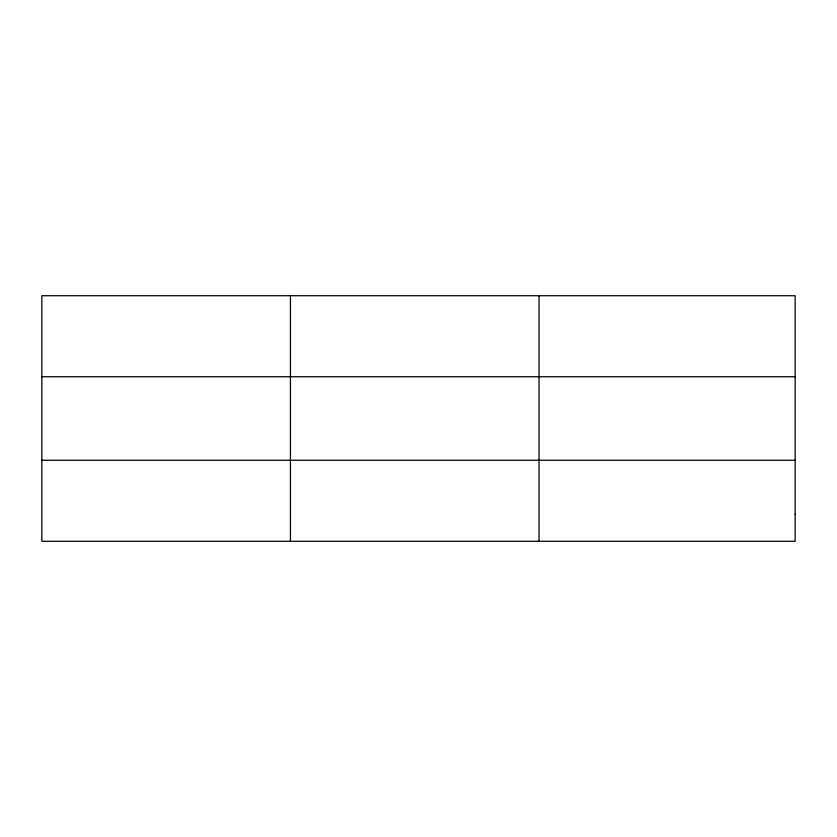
<?xml version="1.0" encoding="UTF-8"?>
<svg xmlns="http://www.w3.org/2000/svg" width="837" height="837" viewBox="0 0 837 837"><rect width="100%" height="100%" fill="white"/><g stroke="black" fill="none" stroke-linecap="round" stroke-linejoin="round"><path stroke-width="1.26" d="M290.439 541.277L290.439 295.723M539.028 541.277L539.028 295.723M41.85 376.755L795.15 376.755M41.85 460.245L795.15 460.245M795.15 514.263L795.15 541.277L41.85 541.277L41.85 295.723L795.15 295.723L795.15 514.263"/></g></svg>
